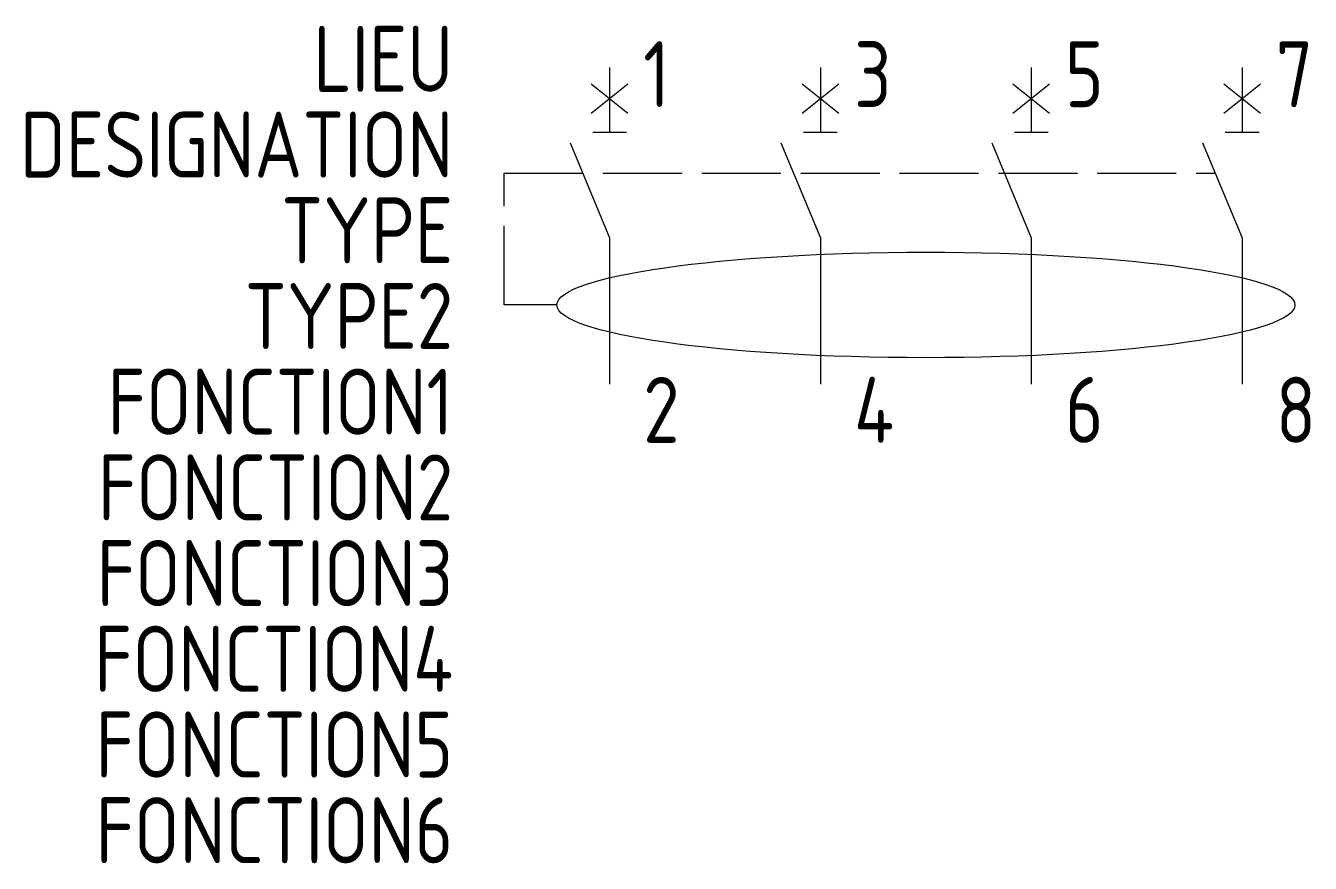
# Model space of a CAD drawing. Extents: x -1606.8 to -1558, y -909.8 to -878.
import ezdxf
from ezdxf.enums import TextEntityAlignment as Align

# ---------------------------------------------------------------- set-up
doc = ezdxf.new("R2010")
doc.units = 0
doc.linetypes.add('ACAD_ISO02W100', pattern=[15, 12, -3])
for name, color, linetype in [('SYMB_FIL', 3, 'CONTINUOUS'), ('SYMB_FIL_FIN', 1, 'CONTINUOUS'), ('SYMB_LIAISON', 1, 'ACAD_ISO02W100'), ('SYMB_TXT_CONTACT', 2, 'CONTINUOUS'), ('SYMB_TXT_NOM', 3, 'CONTINUOUS')]:
    doc.layers.add(name, color=color, linetype=linetype)
doc.styles.add('NET2_5', font='isocp.shx', dxfattribs={"width": 0.9, "height": 2.5})

msp = doc.modelspace()

# ---------------------------------------------------------------- linework, layer by layer
at = {"layer": 'SYMB_FIL'}
for p, q in [((-1584.634, -879.593), (-1584.634, -882.043)), ((-1576.634, -879.593), (-1576.634, -882.043)), ((-1568.634, -879.593), (-1568.634, -882.043)), ((-1560.634, -879.593), (-1560.634, -882.043)), ((-1585.329, -880.207), (-1583.939, -881.319)), ((-1585.329, -881.319), (-1583.939, -880.207)), ((-1577.329, -880.207), (-1575.939, -881.319)), ((-1577.329, -881.319), (-1575.939, -880.207)), ((-1569.329, -880.207), (-1567.939, -881.319)), ((-1569.329, -881.319), (-1567.939, -880.207)), ((-1561.329, -880.207), (-1559.939, -881.319)), ((-1561.329, -881.319), (-1559.939, -880.207)), ((-1585.274, -882.043), (-1583.994, -882.043)), ((-1577.274, -882.043), (-1575.994, -882.043)), ((-1569.274, -882.043), (-1567.994, -882.043)), ((-1561.274, -882.043), (-1559.994, -882.043)), ((-1586.134, -882.443), (-1584.634, -886.043)), ((-1578.134, -882.443), (-1576.634, -886.043)), ((-1570.134, -882.443), (-1568.634, -886.043)), ((-1562.134, -882.443), (-1560.634, -886.043)), ((-1584.634, -886.043), (-1584.634, -891.593)), ((-1576.634, -886.043), (-1576.634, -891.593)), ((-1568.634, -886.043), (-1568.634, -891.593)), ((-1560.634, -886.043), (-1560.634, -891.593))]:
    msp.add_line(p, q, dxfattribs=at)
at = {"layer": 'SYMB_FIL_FIN'}
msp.add_ellipse((-1572.634, -888.593), major_axis=(-14, 0), ratio=0.142857, dxfattribs=at)
at = {"layer": 'SYMB_LIAISON', "ltscale": 0.25}
for p, q in [((-1588.634, -883.593), (-1561.655, -883.593)), ((-1588.634, -888.593), (-1588.634, -883.593)), ((-1586.634, -888.593), (-1588.634, -888.593))]:
    msp.add_line(p, q, dxfattribs=at)

# ---------------------------------------------------------------- texts
at = {"layer": 'SYMB_TXT_CONTACT', "style": 'NET2_5', "width": 0.9, "flags": 8}
for tag, p, s in [('1', (-1583.359, -881.093), '1'), ('3', (-1575.359, -881.093), '3'), ('5', (-1567.359, -881.093), '5'), ('7', (-1559.359, -881.093), '7'), ('2', (-1583.359, -893.82), '2'), ('4', (-1575.359, -893.82), '4'), ('6', (-1567.359, -893.82), '6'), ('8', (-1559.359, -893.82), '8')]:
    msp.add_attdef(tag, p, s, height=2.5, dxfattribs=at)
at = {"layer": 'SYMB_TXT_NOM', "style": 'NET2_5', "width": 0.9, "flags": 8}
for tag, text, p in [('LIEU', '', (-1590.569, -880.512)), ('DESIGNATION', 'Q?', (-1590.569, -883.762)), ('TYPE', '?A', (-1590.569, -887.012)), ('TYPE2', 'Δ = 30mA', (-1590.569, -890.262)), ('FONCTION1', '', (-1590.569, -893.512)), ('FONCTION2', '', (-1590.569, -896.762)), ('FONCTION3', '', (-1590.569, -900.012)), ('FONCTION4', '', (-1590.569, -903.262)), ('FONCTION5', '', (-1590.569, -906.512)), ('FONCTION6', '', (-1590.569, -909.762))]:
    msp.add_attdef(tag, text=text, height=2.5, dxfattribs=at).set_placement(p, align=Align.RIGHT)

doc.saveas('drawing.dxf')
